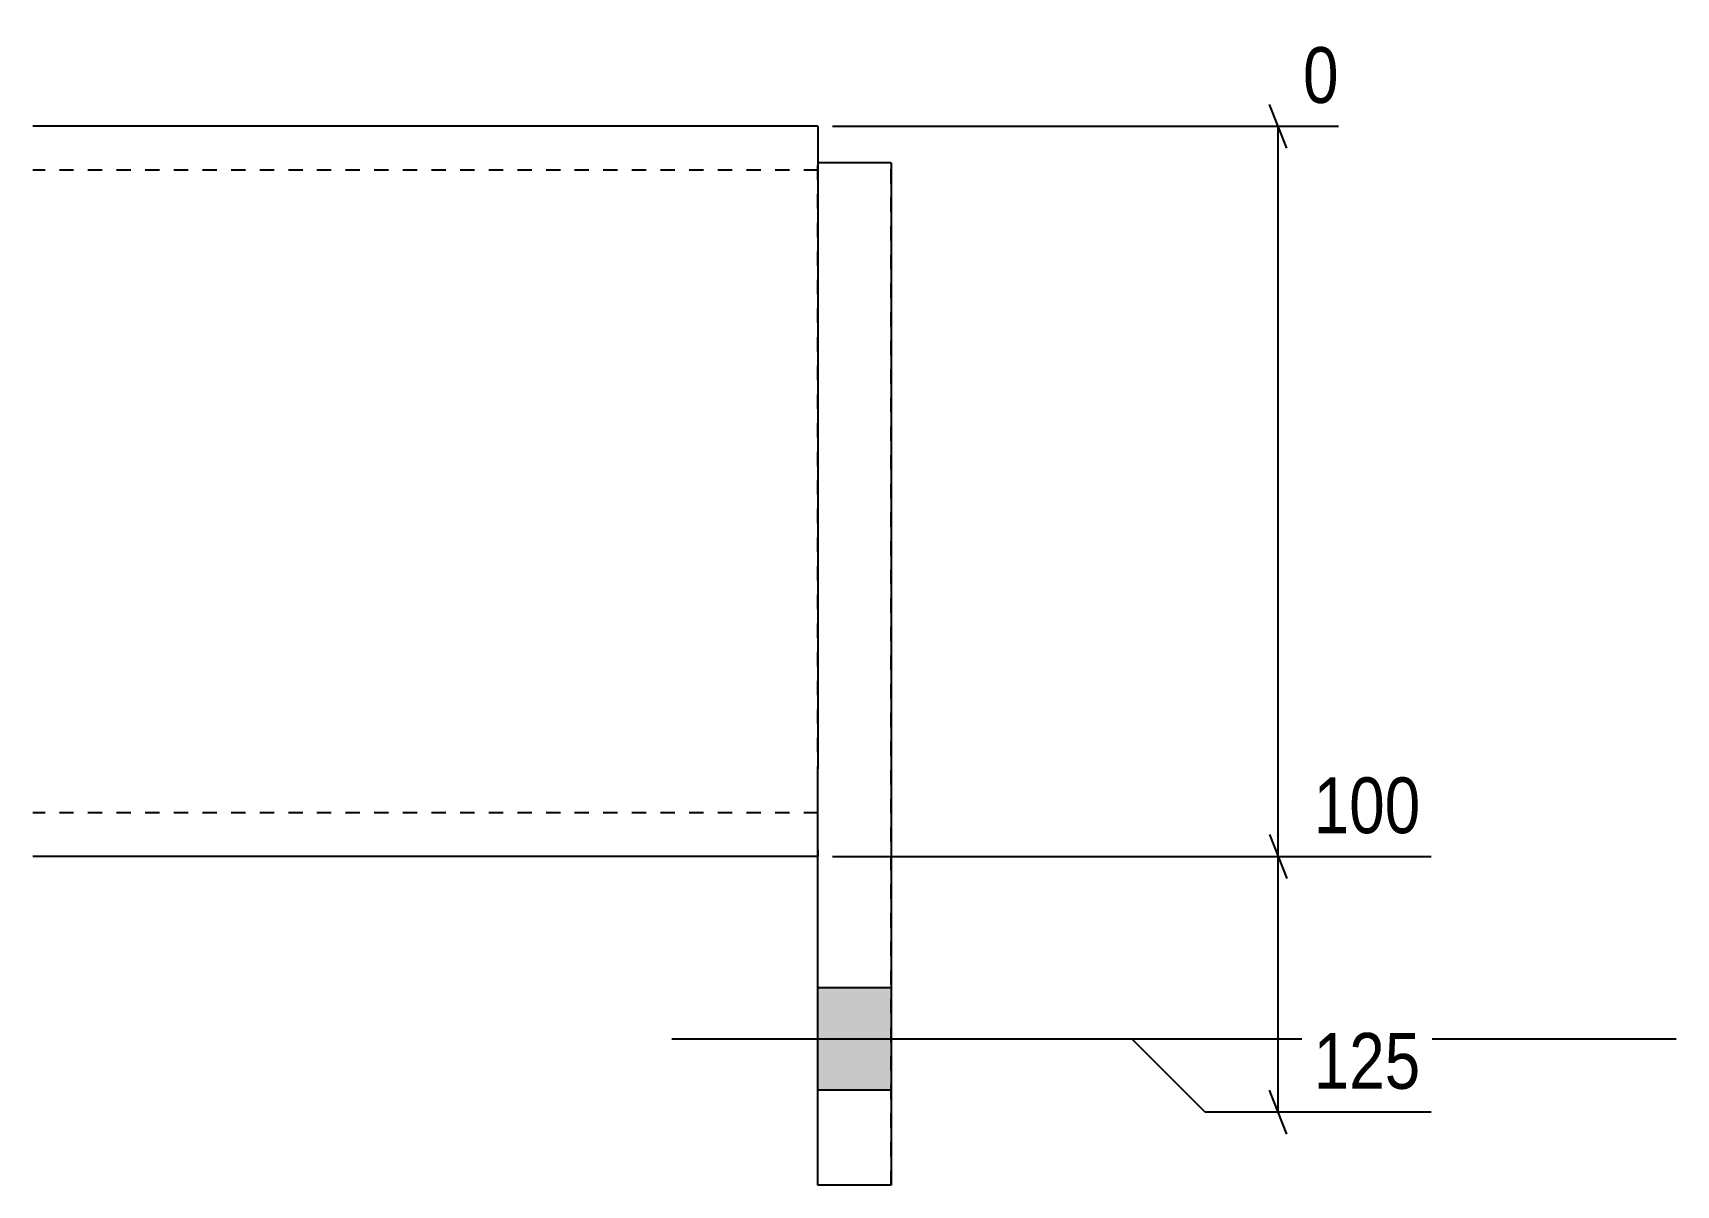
# Model space of a CAD drawing. Header units: millimetres. Extents: x 32 to 31432, y 2 to 1181.
# Drawn here: x 21827.2 to 22052.2, y 4.8 to 162.6 of the extents above; entities that cross this region are included whole.
import ezdxf

# ---------------------------------------------------------------- set-up
doc = ezdxf.new("R2010")
doc.units = ezdxf.units.MM
doc.linetypes.add('DXK_LINE_DOT2', pattern=[3.9198, 1.9599, -1.9599])
doc.layers.add('MÅLSÆTNING', color=7, linetype='Continuous')
doc.layers.add('STÅL', color=7, linetype='Continuous')
doc.styles.add('Arial Narrow', font='ARIALN.TTF', dxfattribs={"height": 0.2})

msp = doc.modelspace()

# ---------------------------------------------------------------- hatches: boundary and pattern name
at = {"layer": 'STÅL', "linetype": 'Continuous'}
msp.add_hatch(color=96, dxfattribs=at).paths.add_polyline_path([(21944.74, 17.8), (21944.74, 31.8), (21934.74, 31.8), (21934.74, 17.8)])
msp.add_hatch(color=96, dxfattribs=at).paths.add_polyline_path([(21944.74, 17.8), (21944.74, 31.8), (21934.74, 31.8), (21934.74, 17.8)])

# ---------------------------------------------------------------- linework, layer by layer
at = {"layer": 'MÅLSÆTNING', "color": 7, "linetype": 'Continuous'}
for p, q in [((21998.95, 146.8), (21996.55, 152.8)), ((21936.74, 149.8), (22006.02, 149.8)), ((21997.75, 49.8), (21997.75, 149.8)), ((21996.55, 52.8), (21998.95, 46.8)), ((21996.55, 52.8), (21998.95, 46.8)), ((21936.74, 49.8), (22018.69, 49.8)), ((21936.74, 49.8), (22018.69, 49.8)), ((21997.75, 14.8), (21997.75, 49.8)), ((21977.75, 24.8), (21936.74, 24.8)), ((21987.75, 14.8), (21977.75, 24.8)), ((21998.95, 11.8), (21996.55, 17.8)), ((22018.69, 14.8), (21987.75, 14.8))]:
    msp.add_line(p, q, dxfattribs=at)
at = {"layer": 'STÅL', "color": 2, "linetype": 'Continuous'}
for p, q in [((21934.74, 149.8), (21827.24, 149.8)), ((21934.74, 149.8), (21934.74, 148.89)), ((21934.74, 148.89), (21934.74, 146.29)), ((21934.74, 146.29), (21934.74, 142.39)), ((21944.74, 144.8), (21934.74, 144.8)), ((21944.74, 144.8), (21944.74, 4.8)), ((21934.74, 142.39), (21934.74, 137.8)), ((21934.74, 137.8), (21934.74, 61.8)), ((21934.74, 52.32), (21934.74, 61.8)), ((21934.74, 4.8), (21934.74, 52.32)), ((21934.74, 49.8), (21827.24, 49.8)), ((21944.74, 4.8), (21934.74, 4.8))]:
    msp.add_line(p, q, dxfattribs=at)
at = {"layer": 'STÅL', "color": 7, "linetype": 'DXK_LINE_DOT2'}
for p, q in [((21934.74, 149.8), (21934.74, 144.8)), ((21934.74, 52.32), (21934.74, 144.8)), ((21944.74, 4.8), (21944.74, 144.8)), ((21934.74, 143.8), (21827.24, 143.8)), ((21934.74, 55.8), (21827.24, 55.8)), ((21934.74, 50.71), (21934.74, 52.32)), ((21934.74, 50.71), (21934.74, 49.8))]:
    msp.add_line(p, q, dxfattribs=at)
at = {"layer": 'STÅL', "color": 96, "linetype": 'Continuous'}
for p, q in [((21944.74, 31.8), (21934.74, 31.8)), ((21944.74, 31.8), (21934.74, 31.8)), ((22052.24, 24.8), (21914.74, 24.8)), ((22052.24, 24.8), (21914.74, 24.8)), ((21944.74, 17.8), (21934.74, 17.8)), ((21944.74, 17.8), (21934.74, 17.8))]:
    msp.add_line(p, q, dxfattribs=at)

# ---------------------------------------------------------------- wipeouts: each hides what was drawn before it
at = {"color": 0, "linetype": 'Continuous'}
msp.add_wipeout([(22018.83, 51.4), (22018.83, 62.6), (22001.01, 62.6), (22001.01, 51.4)], dxfattribs=at).dxf.layer = 'MÅLSÆTNING'

# ---------------------------------------------------------------- next in the draw order: texts
at = {"layer": 'MÅLSÆTNING', "color": 3, "linetype": 'Continuous', "style": 'Arial Narrow'}
msp.add_text('100', height=7.635, dxfattribs=at).set_placement((22002.61, 53))

# ---------------------------------------------------------------- next in the draw order: wipeouts: each hides what was drawn before it
at = {"color": 0, "linetype": 'Continuous'}
for points in [[(22007.62, 151.4), (22007.62, 162.6), (21999.55, 162.6), (21999.55, 151.4)], [(22018.83, 16.4), (22018.83, 27.6), (22001.01, 27.6), (22001.01, 16.4)]]:
    msp.add_wipeout(points, dxfattribs=at).dxf.layer = 'MÅLSÆTNING'

# ---------------------------------------------------------------- next in the draw order: texts
at = {"layer": 'MÅLSÆTNING', "color": 3, "linetype": 'Continuous', "style": 'Arial Narrow'}
for s, height, p in [('0', 7.64, (22001.15, 153)), ('125', 7.635, (22002.61, 18))]:
    msp.add_text(s, height=height, dxfattribs=at).set_placement(p)

doc.saveas('drawing.dxf')
